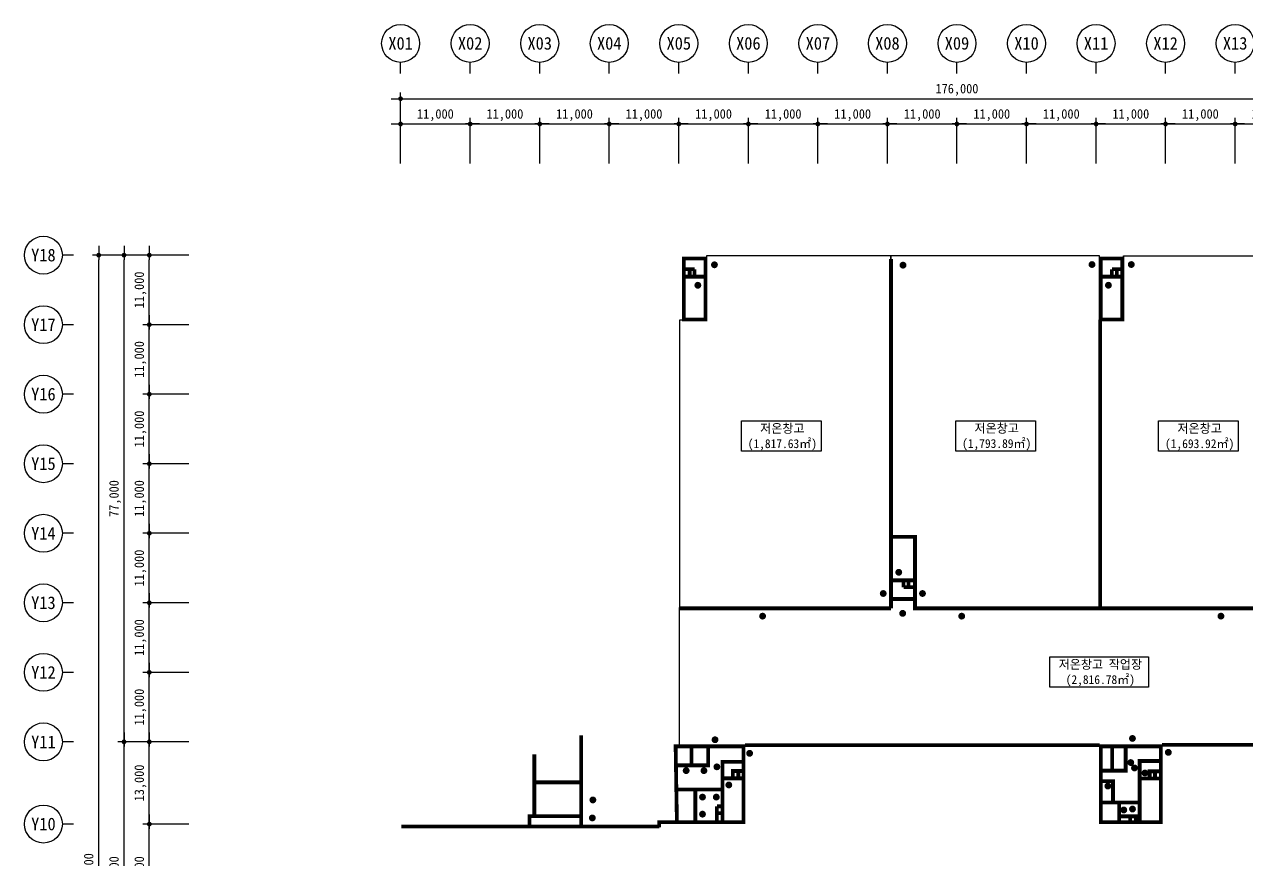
# Model space of a CAD drawing. Header units: millimetres. Extents: x 1075590 to 2680347, y 170599 to 729436.
# Drawn here: x 1075590 to 1268893, y 597317 to 729436 of the extents above; entities that cross this region are included whole.
import ezdxf
from ezdxf.enums import TextEntityAlignment as Align

# ---------------------------------------------------------------- set-up
doc = ezdxf.new("R2010")
doc.units = ezdxf.units.MM
doc.header["$LTSCALE"] = 5
doc.header["$MEASUREMENT"] = 0
doc.header["$PDSIZE"] = -10
for name, pattern in [('DASHDOTX2', [2, 1, -0.5, 0, -0.5]), ('HID', [2, 1.1, -0.9]), ('HIDDEN', [0.375, 0.25, -0.125]), ('PHANTOM2', [1.25, 0.625, -0.125, 0.125, -0.125, 0.125, -0.125])]:
    doc.linetypes.add(name, pattern=pattern)
doc.layers.get('0').update_dxf_attribs({"linetype": 'CONTINUOUS'})
doc.layers.get('Defpoints').update_dxf_attribs({"color": 153, "linetype": 'CONTINUOUS'})
doc.layers.add('0_방화구획 면적', color=7, linetype='CONTINUOUS', plot=False)
for name, color, linetype, lineweight in [('A-AXIS-BUBL', 7, 'CONTINUOUS', 25), ('A-DIMS', 7, 'CONTINUOUS', 25), ('A-DWXM-SHUT', 4, 'HID', 25), ('A-MKXS-MAK2', 3, 'DASHDOTX2', 25), ('A-XXXX-FIRE', 4, 'HIDDEN', 25), ('A-XXXX-TXT2', 3, 'CONTINUOUS', 25)]:
    doc.layers.add(name, color=color, linetype=linetype, lineweight=lineweight)
doc.styles.add('HY울릉도L', font='')
doc.styles.add('돋움체', font='')
doc.styles.add('맑은고딕', font='')
doc.styles.get('HY울릉도L').set_extended_font_data('HYwulM')
doc.styles.get('돋움체').set_extended_font_data('DotumChe')
doc.styles.get('맑은고딕').set_extended_font_data('DotumChe')
doc.dimstyles.new('CDIM', dxfattribs={"dimtxt": 3, "dimasz": 1.5, "dimexe": 2, "dimexo": 1, "dimgap": 1, "dimtad": 1, "dimdec": 0, "dimrnd": 0.5, "dimzin": 0, "dimdsep": 32, "dimlunit": 6, "dimtxsty": 'HY울릉도L', "dimblk1": '_CIDOT', "dimblk2": '_CIDOT', "dimsah": 1, "dimcen": 5.5, "dimclrd": 2, "dimclre": 2, "dimclrt": 7, "dimadec": 0, "dimazin": 0, "dimtfac": 1, "dimtdec": 0, "dimtix": 1, "dimtmove": 2, "dimatfit": 1, "dimldrblk": '_CIDOT', "dimfxl": 1, "dimtolj": 1, "dimtzin": 0, "dimlwd": -1, "dimarcsym": 0})

# ---------------------------------------------------------------- blocks, each defined once
blk = doc.blocks.new('_CIDOT')
at = {"color": 0, "linetype": 'ByBlock'}
blk.add_line((2, 0), (-1, 0), dxfattribs=at)
at = {"color": 0, "linetype": 'ByBlock', "const_width": 0.5}
blk.add_lwpolyline([(-0.25, 0, 1), (0.25, 0, 1)], format="xyb", close=True, dxfattribs=at)
blk = doc.blocks.new('*D11')
at = {"layer": 'A-DIMS', "lineweight": -2, "transparency": 16777216}
for p, q in [((93193, 151121), (85943, 151121)), ((93193, 135121), (85943, 135121))]:
    blk.add_line(p, q, dxfattribs=at)
at = {"layer": 'A-DIMS', "transparency": 16777216}
blk.add_line((86943, 135871), (86943, 150371), dxfattribs=at)
at = {"layer": 'Defpoints', "color": 0, "transparency": 16777216}
for p in [(86943, 151121), (93693, 151121), (93693, 135121)]:
    blk.add_point(p, dxfattribs=at)
at = {"layer": 'A-DIMS', "transparency": 16777216, "xscale": 750, "yscale": 750, "zscale": 750}
for p, rotation in [((86943, 151121), 90), ((86943, 135121), 270)]:
    blk.add_blockref('_CIDOT', p, dxfattribs=dict(at, rotation=rotation))
at = {"layer": 'A-DIMS', "color": 3, "transparency": 16777216, "insert": (85538, 143121), "char_height": 1500, "attachment_point": 5, "rotation": 90, "style": '맑은고딕'}
blk.add_mtext('\\A1;16,000', dxfattribs=at)
blk = doc.blocks.new('*D12')
at = {"layer": 'A-DIMS', "lineweight": -2, "transparency": 16777216}
for p, q in [((93193, 164121), (85943, 164121)), ((93193, 151121), (85943, 151121))]:
    blk.add_line(p, q, dxfattribs=at)
at = {"layer": 'A-DIMS', "transparency": 16777216}
blk.add_line((86943, 151871), (86943, 163371), dxfattribs=at)
at = {"layer": 'Defpoints', "color": 0, "transparency": 16777216}
for p in [(86943, 164121), (93693, 164121), (93693, 151121)]:
    blk.add_point(p, dxfattribs=at)
at = {"layer": 'A-DIMS', "transparency": 16777216, "xscale": 750, "yscale": 750, "zscale": 750}
for p, rotation in [((86943, 164121), 90), ((86943, 151121), 270)]:
    blk.add_blockref('_CIDOT', p, dxfattribs=dict(at, rotation=rotation))
at = {"layer": 'A-DIMS', "color": 3, "transparency": 16777216, "insert": (85538, 157621), "char_height": 1500, "attachment_point": 5, "rotation": 90, "style": '맑은고딕'}
blk.add_mtext('\\A1;13,000', dxfattribs=at)
blk = doc.blocks.new('*D13')
at = {"layer": 'A-DIMS', "lineweight": -2, "transparency": 16777216}
for p, q in [((93193, 175121), (85943, 175121)), ((93193, 164121), (85943, 164121))]:
    blk.add_line(p, q, dxfattribs=at)
at = {"layer": 'A-DIMS', "transparency": 16777216}
blk.add_line((86943, 164871), (86943, 174371), dxfattribs=at)
at = {"layer": 'Defpoints', "color": 0, "transparency": 16777216}
for p in [(86943, 175121), (93693, 175121), (93693, 164121)]:
    blk.add_point(p, dxfattribs=at)
at = {"layer": 'A-DIMS', "transparency": 16777216, "xscale": 750, "yscale": 750, "zscale": 750}
for p, rotation in [((86943, 175121), 90), ((86943, 164121), 270)]:
    blk.add_blockref('_CIDOT', p, dxfattribs=dict(at, rotation=rotation))
at = {"layer": 'A-DIMS', "color": 3, "transparency": 16777216, "insert": (85538, 169621), "char_height": 1500, "attachment_point": 5, "rotation": 90, "style": '맑은고딕'}
blk.add_mtext('\\A1;11,000', dxfattribs=at)
blk = doc.blocks.new('*D14')
at = {"layer": 'A-DIMS', "lineweight": -2, "transparency": 16777216}
for p, q in [((93193, 186121), (85943, 186121)), ((93193, 175121), (85943, 175121))]:
    blk.add_line(p, q, dxfattribs=at)
at = {"layer": 'A-DIMS', "transparency": 16777216}
blk.add_line((86943, 175871), (86943, 185371), dxfattribs=at)
at = {"layer": 'Defpoints', "color": 0, "transparency": 16777216}
for p in [(86943, 186121), (93693, 186121), (93693, 175121)]:
    blk.add_point(p, dxfattribs=at)
at = {"layer": 'A-DIMS', "transparency": 16777216, "xscale": 750, "yscale": 750, "zscale": 750}
for p, rotation in [((86943, 186121), 90), ((86943, 175121), 270)]:
    blk.add_blockref('_CIDOT', p, dxfattribs=dict(at, rotation=rotation))
at = {"layer": 'A-DIMS', "color": 3, "transparency": 16777216, "insert": (85538, 180621), "char_height": 1500, "attachment_point": 5, "rotation": 90, "style": '맑은고딕'}
blk.add_mtext('\\A1;11,000', dxfattribs=at)
blk = doc.blocks.new('*D15')
at = {"layer": 'A-DIMS', "lineweight": -2, "transparency": 16777216}
for p, q in [((93193, 197121), (85943, 197121)), ((93193, 186121), (85943, 186121))]:
    blk.add_line(p, q, dxfattribs=at)
at = {"layer": 'A-DIMS', "transparency": 16777216}
blk.add_line((86943, 186871), (86943, 196371), dxfattribs=at)
at = {"layer": 'Defpoints', "color": 0, "transparency": 16777216}
for p in [(86943, 197121), (93693, 197121), (93693, 186121)]:
    blk.add_point(p, dxfattribs=at)
at = {"layer": 'A-DIMS', "transparency": 16777216, "xscale": 750, "yscale": 750, "zscale": 750}
for p, rotation in [((86943, 197121), 90), ((86943, 186121), 270)]:
    blk.add_blockref('_CIDOT', p, dxfattribs=dict(at, rotation=rotation))
at = {"layer": 'A-DIMS', "color": 3, "transparency": 16777216, "insert": (85538, 191621), "char_height": 1500, "attachment_point": 5, "rotation": 90, "style": '맑은고딕'}
blk.add_mtext('\\A1;11,000', dxfattribs=at)
blk = doc.blocks.new('*D16')
at = {"layer": 'A-DIMS', "lineweight": -2, "transparency": 16777216}
for p, q in [((93193, 208121), (85943, 208121)), ((93193, 197121), (85943, 197121))]:
    blk.add_line(p, q, dxfattribs=at)
at = {"layer": 'A-DIMS', "transparency": 16777216}
blk.add_line((86943, 197871), (86943, 207371), dxfattribs=at)
at = {"layer": 'Defpoints', "color": 0, "transparency": 16777216}
for p in [(86943, 208121), (93693, 208121), (93693, 197121)]:
    blk.add_point(p, dxfattribs=at)
at = {"layer": 'A-DIMS', "transparency": 16777216, "xscale": 750, "yscale": 750, "zscale": 750}
for p, rotation in [((86943, 208121), 90), ((86943, 197121), 270)]:
    blk.add_blockref('_CIDOT', p, dxfattribs=dict(at, rotation=rotation))
at = {"layer": 'A-DIMS', "color": 3, "transparency": 16777216, "insert": (85538, 202621), "char_height": 1500, "attachment_point": 5, "rotation": 90, "style": '맑은고딕'}
blk.add_mtext('\\A1;11,000', dxfattribs=at)
blk = doc.blocks.new('*D17')
at = {"layer": 'A-DIMS', "lineweight": -2, "transparency": 16777216}
for p, q in [((93193, 219121), (85943, 219121)), ((93193, 208121), (85943, 208121))]:
    blk.add_line(p, q, dxfattribs=at)
at = {"layer": 'A-DIMS', "transparency": 16777216}
blk.add_line((86943, 208871), (86943, 218371), dxfattribs=at)
at = {"layer": 'Defpoints', "color": 0, "transparency": 16777216}
for p in [(86943, 219121), (93693, 219121), (93693, 208121)]:
    blk.add_point(p, dxfattribs=at)
at = {"layer": 'A-DIMS', "transparency": 16777216, "xscale": 750, "yscale": 750, "zscale": 750}
for p, rotation in [((86943, 219121), 90), ((86943, 208121), 270)]:
    blk.add_blockref('_CIDOT', p, dxfattribs=dict(at, rotation=rotation))
at = {"layer": 'A-DIMS', "color": 3, "transparency": 16777216, "insert": (85538, 213621), "char_height": 1500, "attachment_point": 5, "rotation": 90, "style": '맑은고딕'}
blk.add_mtext('\\A1;11,000', dxfattribs=at)
blk = doc.blocks.new('*D18')
at = {"layer": 'A-DIMS', "lineweight": -2, "transparency": 16777216}
for p, q in [((93193, 230121), (85943, 230121)), ((93193, 219121), (85943, 219121))]:
    blk.add_line(p, q, dxfattribs=at)
at = {"layer": 'A-DIMS', "transparency": 16777216}
blk.add_line((86943, 219871), (86943, 229371), dxfattribs=at)
at = {"layer": 'Defpoints', "color": 0, "transparency": 16777216}
for p in [(86943, 230121), (93693, 230121), (93693, 219121)]:
    blk.add_point(p, dxfattribs=at)
at = {"layer": 'A-DIMS', "transparency": 16777216, "xscale": 750, "yscale": 750, "zscale": 750}
for p, rotation in [((86943, 230121), 90), ((86943, 219121), 270)]:
    blk.add_blockref('_CIDOT', p, dxfattribs=dict(at, rotation=rotation))
at = {"layer": 'A-DIMS', "color": 3, "transparency": 16777216, "insert": (85538, 224621), "char_height": 1500, "attachment_point": 5, "rotation": 90, "style": '맑은고딕'}
blk.add_mtext('\\A1;11,000', dxfattribs=at)
blk = doc.blocks.new('*D19')
at = {"layer": 'A-DIMS', "lineweight": -2, "transparency": 16777216}
for p, q in [((93193, 241121), (85943, 241121)), ((93193, 230121), (85943, 230121))]:
    blk.add_line(p, q, dxfattribs=at)
at = {"layer": 'A-DIMS', "transparency": 16777216}
blk.add_line((86943, 230871), (86943, 240371), dxfattribs=at)
at = {"layer": 'Defpoints', "color": 0, "transparency": 16777216}
for p in [(86943, 241121), (93693, 241121), (93693, 230121)]:
    blk.add_point(p, dxfattribs=at)
at = {"layer": 'A-DIMS', "transparency": 16777216, "xscale": 750, "yscale": 750, "zscale": 750}
for p, rotation in [((86943, 241121), 90), ((86943, 230121), 270)]:
    blk.add_blockref('_CIDOT', p, dxfattribs=dict(at, rotation=rotation))
at = {"layer": 'A-DIMS', "color": 3, "transparency": 16777216, "insert": (85538, 235621), "char_height": 1500, "attachment_point": 5, "rotation": 90, "style": '맑은고딕'}
blk.add_mtext('\\A1;11,000', dxfattribs=at)
blk = doc.blocks.new('*D21')
at = {"layer": 'A-DIMS', "lineweight": -2, "transparency": 16777216}
for p, q in [((93193, 241121), (77943, 241121)), ((93193, 45121), (77943, 45121))]:
    blk.add_line(p, q, dxfattribs=at)
at = {"layer": 'A-DIMS', "transparency": 16777216}
blk.add_line((78943, 45871), (78943, 240371), dxfattribs=at)
at = {"layer": 'Defpoints', "color": 0, "transparency": 16777216}
for p in [(78943, 241121), (93693, 241121), (93693, 45121)]:
    blk.add_point(p, dxfattribs=at)
at = {"layer": 'A-DIMS', "transparency": 16777216, "xscale": 750, "yscale": 750, "zscale": 750}
for p, rotation in [((78943, 241121), 90), ((78943, 45121), 270)]:
    blk.add_blockref('_CIDOT', p, dxfattribs=dict(at, rotation=rotation))
at = {"layer": 'A-DIMS', "color": 3, "transparency": 16777216, "insert": (77538, 143121), "char_height": 1500, "attachment_point": 5, "rotation": 90, "style": '맑은고딕'}
blk.add_mtext('\\A1;196,000', dxfattribs=at)
blk = doc.blocks.new('*D23')
at = {"layer": 'A-DIMS', "lineweight": -2, "transparency": 16777216}
for p, q in [((93193, 164121), (81943, 164121)), ((93193, 122121), (81943, 122121))]:
    blk.add_line(p, q, dxfattribs=at)
at = {"layer": 'A-DIMS', "transparency": 16777216}
blk.add_line((82943, 122871), (82943, 163371), dxfattribs=at)
at = {"layer": 'Defpoints', "color": 0, "transparency": 16777216}
for p in [(82943, 164121), (93693, 164121), (93693, 122121)]:
    blk.add_point(p, dxfattribs=at)
at = {"layer": 'A-DIMS', "transparency": 16777216, "xscale": 750, "yscale": 750, "zscale": 750}
for p, rotation in [((82943, 164121), 90), ((82943, 122121), 270)]:
    blk.add_blockref('_CIDOT', p, dxfattribs=dict(at, rotation=rotation))
at = {"layer": 'A-DIMS', "color": 3, "transparency": 16777216, "insert": (81542, 143121), "char_height": 1500, "attachment_point": 5, "rotation": 90, "style": '맑은고딕'}
blk.add_mtext('\\A1;42,000', dxfattribs=at)
blk = doc.blocks.new('*D24')
at = {"layer": 'A-DIMS', "lineweight": -2, "transparency": 16777216}
for p, q in [((93193, 241121), (81943, 241121)), ((93193, 164121), (81943, 164121))]:
    blk.add_line(p, q, dxfattribs=at)
at = {"layer": 'A-DIMS', "transparency": 16777216}
blk.add_line((82943, 164871), (82943, 240371), dxfattribs=at)
at = {"layer": 'Defpoints', "color": 0, "transparency": 16777216}
for p in [(82943, 241121), (93693, 241121), (93693, 164121)]:
    blk.add_point(p, dxfattribs=at)
at = {"layer": 'A-DIMS', "transparency": 16777216, "xscale": 750, "yscale": 750, "zscale": 750}
for p, rotation in [((82943, 241121), 90), ((82943, 164121), 270)]:
    blk.add_blockref('_CIDOT', p, dxfattribs=dict(at, rotation=rotation))
at = {"layer": 'A-DIMS', "color": 3, "transparency": 16777216, "insert": (81542, 202621), "char_height": 1500, "attachment_point": 5, "rotation": 90, "style": '맑은고딕'}
blk.add_mtext('\\A1;77,000', dxfattribs=at)
blk = doc.blocks.new('*D25')
at = {"layer": 'A-DIMS', "lineweight": -2, "transparency": 16777216}
for p, q in [((148693, 255621), (148693, 262871)), ((159693, 255621), (159693, 262871))]:
    blk.add_line(p, q, dxfattribs=at)
at = {"layer": 'A-DIMS', "transparency": 16777216}
blk.add_line((149443, 261871), (158943, 261871), dxfattribs=at)
at = {"layer": 'Defpoints', "color": 0, "transparency": 16777216}
for p in [(159693, 261871), (148693, 255121), (159693, 255121)]:
    blk.add_point(p, dxfattribs=at)
at = {"layer": 'A-DIMS', "transparency": 16777216, "xscale": 750, "yscale": 750, "zscale": 750, "rotation": 180}
blk.add_blockref('_CIDOT', (148693, 261871), dxfattribs=at)
at = {"layer": 'A-DIMS', "transparency": 16777216, "xscale": 750, "yscale": 750, "zscale": 750}
blk.add_blockref('_CIDOT', (159693, 261871), dxfattribs=at)
at = {"layer": 'A-DIMS', "color": 3, "transparency": 16777216, "insert": (154193, 263275), "char_height": 1500, "attachment_point": 5, "style": '맑은고딕'}
blk.add_mtext('\\A1;11,000', dxfattribs=at)
blk = doc.blocks.new('*D26')
at = {"layer": 'A-DIMS', "lineweight": -2, "transparency": 16777216}
for p, q in [((159693, 255621), (159693, 262871)), ((170693, 255621), (170693, 262871))]:
    blk.add_line(p, q, dxfattribs=at)
at = {"layer": 'A-DIMS', "transparency": 16777216}
blk.add_line((160443, 261871), (169943, 261871), dxfattribs=at)
at = {"layer": 'Defpoints', "color": 0, "transparency": 16777216}
for p in [(170693, 261871), (159693, 255121), (170693, 255121)]:
    blk.add_point(p, dxfattribs=at)
at = {"layer": 'A-DIMS', "transparency": 16777216, "xscale": 750, "yscale": 750, "zscale": 750, "rotation": 180}
blk.add_blockref('_CIDOT', (159693, 261871), dxfattribs=at)
at = {"layer": 'A-DIMS', "transparency": 16777216, "xscale": 750, "yscale": 750, "zscale": 750}
blk.add_blockref('_CIDOT', (170693, 261871), dxfattribs=at)
at = {"layer": 'A-DIMS', "color": 3, "transparency": 16777216, "insert": (165193, 263275), "char_height": 1500, "attachment_point": 5, "style": '맑은고딕'}
blk.add_mtext('\\A1;11,000', dxfattribs=at)
blk = doc.blocks.new('*D27')
at = {"layer": 'A-DIMS', "lineweight": -2, "transparency": 16777216}
for p, q in [((170693, 255621), (170693, 262871)), ((181693, 255621), (181693, 262871))]:
    blk.add_line(p, q, dxfattribs=at)
at = {"layer": 'A-DIMS', "transparency": 16777216}
blk.add_line((171443, 261871), (180943, 261871), dxfattribs=at)
at = {"layer": 'Defpoints', "color": 0, "transparency": 16777216}
for p in [(181693, 261871), (170693, 255121), (181693, 255121)]:
    blk.add_point(p, dxfattribs=at)
at = {"layer": 'A-DIMS', "transparency": 16777216, "xscale": 750, "yscale": 750, "zscale": 750, "rotation": 180}
blk.add_blockref('_CIDOT', (170693, 261871), dxfattribs=at)
at = {"layer": 'A-DIMS', "transparency": 16777216, "xscale": 750, "yscale": 750, "zscale": 750}
blk.add_blockref('_CIDOT', (181693, 261871), dxfattribs=at)
at = {"layer": 'A-DIMS', "color": 3, "transparency": 16777216, "insert": (176193, 263275), "char_height": 1500, "attachment_point": 5, "style": '맑은고딕'}
blk.add_mtext('\\A1;11,000', dxfattribs=at)
blk = doc.blocks.new('*D28')
at = {"layer": 'A-DIMS', "lineweight": -2, "transparency": 16777216}
for p, q in [((181693, 255621), (181693, 262871)), ((192693, 255621), (192693, 262871))]:
    blk.add_line(p, q, dxfattribs=at)
at = {"layer": 'A-DIMS', "transparency": 16777216}
blk.add_line((182443, 261871), (191943, 261871), dxfattribs=at)
at = {"layer": 'Defpoints', "color": 0, "transparency": 16777216}
for p in [(192693, 261871), (181693, 255121), (192693, 255121)]:
    blk.add_point(p, dxfattribs=at)
at = {"layer": 'A-DIMS', "transparency": 16777216, "xscale": 750, "yscale": 750, "zscale": 750, "rotation": 180}
blk.add_blockref('_CIDOT', (181693, 261871), dxfattribs=at)
at = {"layer": 'A-DIMS', "transparency": 16777216, "xscale": 750, "yscale": 750, "zscale": 750}
blk.add_blockref('_CIDOT', (192693, 261871), dxfattribs=at)
at = {"layer": 'A-DIMS', "color": 3, "transparency": 16777216, "insert": (187193, 263275), "char_height": 1500, "attachment_point": 5, "style": '맑은고딕'}
blk.add_mtext('\\A1;11,000', dxfattribs=at)
blk = doc.blocks.new('*D29')
at = {"layer": 'A-DIMS', "lineweight": -2, "transparency": 16777216}
for p, q in [((192693, 255621), (192693, 262871)), ((203693, 255621), (203693, 262871))]:
    blk.add_line(p, q, dxfattribs=at)
at = {"layer": 'A-DIMS', "transparency": 16777216}
blk.add_line((193443, 261871), (202943, 261871), dxfattribs=at)
at = {"layer": 'Defpoints', "color": 0, "transparency": 16777216}
for p in [(203693, 261871), (192693, 255121), (203693, 255121)]:
    blk.add_point(p, dxfattribs=at)
at = {"layer": 'A-DIMS', "transparency": 16777216, "xscale": 750, "yscale": 750, "zscale": 750, "rotation": 180}
blk.add_blockref('_CIDOT', (192693, 261871), dxfattribs=at)
at = {"layer": 'A-DIMS', "transparency": 16777216, "xscale": 750, "yscale": 750, "zscale": 750}
blk.add_blockref('_CIDOT', (203693, 261871), dxfattribs=at)
at = {"layer": 'A-DIMS', "color": 3, "transparency": 16777216, "insert": (198193, 263275), "char_height": 1500, "attachment_point": 5, "style": '맑은고딕'}
blk.add_mtext('\\A1;11,000', dxfattribs=at)
blk = doc.blocks.new('*D30')
at = {"layer": 'A-DIMS', "lineweight": -2, "transparency": 16777216}
for p, q in [((203693, 255621), (203693, 262871)), ((214693, 255621), (214693, 262871))]:
    blk.add_line(p, q, dxfattribs=at)
at = {"layer": 'A-DIMS', "transparency": 16777216}
blk.add_line((204443, 261871), (213943, 261871), dxfattribs=at)
at = {"layer": 'Defpoints', "color": 0, "transparency": 16777216}
for p in [(214693, 261871), (203693, 255121), (214693, 255121)]:
    blk.add_point(p, dxfattribs=at)
at = {"layer": 'A-DIMS', "transparency": 16777216, "xscale": 750, "yscale": 750, "zscale": 750, "rotation": 180}
blk.add_blockref('_CIDOT', (203693, 261871), dxfattribs=at)
at = {"layer": 'A-DIMS', "transparency": 16777216, "xscale": 750, "yscale": 750, "zscale": 750}
blk.add_blockref('_CIDOT', (214693, 261871), dxfattribs=at)
at = {"layer": 'A-DIMS', "color": 3, "transparency": 16777216, "insert": (209193, 263275), "char_height": 1500, "attachment_point": 5, "style": '맑은고딕'}
blk.add_mtext('\\A1;11,000', dxfattribs=at)
blk = doc.blocks.new('*D31')
at = {"layer": 'A-DIMS', "lineweight": -2, "transparency": 16777216}
for p, q in [((214693, 255621), (214693, 262871)), ((225693, 255621), (225693, 262871))]:
    blk.add_line(p, q, dxfattribs=at)
at = {"layer": 'A-DIMS', "transparency": 16777216}
blk.add_line((215443, 261871), (224943, 261871), dxfattribs=at)
at = {"layer": 'Defpoints', "color": 0, "transparency": 16777216}
for p in [(225693, 261871), (214693, 255121), (225693, 255121)]:
    blk.add_point(p, dxfattribs=at)
at = {"layer": 'A-DIMS', "transparency": 16777216, "xscale": 750, "yscale": 750, "zscale": 750, "rotation": 180}
blk.add_blockref('_CIDOT', (214693, 261871), dxfattribs=at)
at = {"layer": 'A-DIMS', "transparency": 16777216, "xscale": 750, "yscale": 750, "zscale": 750}
blk.add_blockref('_CIDOT', (225693, 261871), dxfattribs=at)
at = {"layer": 'A-DIMS', "color": 3, "transparency": 16777216, "insert": (220193, 263275), "char_height": 1500, "attachment_point": 5, "style": '맑은고딕'}
blk.add_mtext('\\A1;11,000', dxfattribs=at)
blk = doc.blocks.new('*D32')
at = {"layer": 'A-DIMS', "lineweight": -2, "transparency": 16777216}
for p, q in [((225693, 255621), (225693, 262871)), ((236693, 255621), (236693, 262871))]:
    blk.add_line(p, q, dxfattribs=at)
at = {"layer": 'A-DIMS', "transparency": 16777216}
blk.add_line((226443, 261871), (235943, 261871), dxfattribs=at)
at = {"layer": 'Defpoints', "color": 0, "transparency": 16777216}
for p in [(236693, 261871), (225693, 255121), (236693, 255121)]:
    blk.add_point(p, dxfattribs=at)
at = {"layer": 'A-DIMS', "transparency": 16777216, "xscale": 750, "yscale": 750, "zscale": 750, "rotation": 180}
blk.add_blockref('_CIDOT', (225693, 261871), dxfattribs=at)
at = {"layer": 'A-DIMS', "transparency": 16777216, "xscale": 750, "yscale": 750, "zscale": 750}
blk.add_blockref('_CIDOT', (236693, 261871), dxfattribs=at)
at = {"layer": 'A-DIMS', "color": 3, "transparency": 16777216, "insert": (231193, 263275), "char_height": 1500, "attachment_point": 5, "style": '맑은고딕'}
blk.add_mtext('\\A1;11,000', dxfattribs=at)
blk = doc.blocks.new('*D33')
at = {"layer": 'A-DIMS', "lineweight": -2, "transparency": 16777216}
for p, q in [((236693, 255621), (236693, 262871)), ((247693, 255621), (247693, 262871))]:
    blk.add_line(p, q, dxfattribs=at)
at = {"layer": 'A-DIMS', "transparency": 16777216}
blk.add_line((237443, 261871), (246943, 261871), dxfattribs=at)
at = {"layer": 'Defpoints', "color": 0, "transparency": 16777216}
for p in [(247693, 261871), (236693, 255121), (247693, 255121)]:
    blk.add_point(p, dxfattribs=at)
at = {"layer": 'A-DIMS', "transparency": 16777216, "xscale": 750, "yscale": 750, "zscale": 750, "rotation": 180}
blk.add_blockref('_CIDOT', (236693, 261871), dxfattribs=at)
at = {"layer": 'A-DIMS', "transparency": 16777216, "xscale": 750, "yscale": 750, "zscale": 750}
blk.add_blockref('_CIDOT', (247693, 261871), dxfattribs=at)
at = {"layer": 'A-DIMS', "color": 3, "transparency": 16777216, "insert": (242193, 263275), "char_height": 1500, "attachment_point": 5, "style": '맑은고딕'}
blk.add_mtext('\\A1;11,000', dxfattribs=at)
blk = doc.blocks.new('*D34')
at = {"layer": 'A-DIMS', "lineweight": -2, "transparency": 16777216}
for p, q in [((247693, 255621), (247693, 262871)), ((258693, 255621), (258693, 262871))]:
    blk.add_line(p, q, dxfattribs=at)
at = {"layer": 'A-DIMS', "transparency": 16777216}
blk.add_line((248443, 261871), (257943, 261871), dxfattribs=at)
at = {"layer": 'Defpoints', "color": 0, "transparency": 16777216}
for p in [(258693, 261871), (247693, 255121), (258693, 255121)]:
    blk.add_point(p, dxfattribs=at)
at = {"layer": 'A-DIMS', "transparency": 16777216, "xscale": 750, "yscale": 750, "zscale": 750, "rotation": 180}
blk.add_blockref('_CIDOT', (247693, 261871), dxfattribs=at)
at = {"layer": 'A-DIMS', "transparency": 16777216, "xscale": 750, "yscale": 750, "zscale": 750}
blk.add_blockref('_CIDOT', (258693, 261871), dxfattribs=at)
at = {"layer": 'A-DIMS', "color": 3, "transparency": 16777216, "insert": (253193, 263275), "char_height": 1500, "attachment_point": 5, "style": '맑은고딕'}
blk.add_mtext('\\A1;11,000', dxfattribs=at)
blk = doc.blocks.new('*D35')
at = {"layer": 'A-DIMS', "lineweight": -2, "transparency": 16777216}
for p, q in [((258693, 255621), (258693, 262871)), ((269693, 255621), (269693, 262871))]:
    blk.add_line(p, q, dxfattribs=at)
at = {"layer": 'A-DIMS', "transparency": 16777216}
blk.add_line((259443, 261871), (268943, 261871), dxfattribs=at)
at = {"layer": 'Defpoints', "color": 0, "transparency": 16777216}
for p in [(269693, 261871), (258693, 255121), (269693, 255121)]:
    blk.add_point(p, dxfattribs=at)
at = {"layer": 'A-DIMS', "transparency": 16777216, "xscale": 750, "yscale": 750, "zscale": 750, "rotation": 180}
blk.add_blockref('_CIDOT', (258693, 261871), dxfattribs=at)
at = {"layer": 'A-DIMS', "transparency": 16777216, "xscale": 750, "yscale": 750, "zscale": 750}
blk.add_blockref('_CIDOT', (269693, 261871), dxfattribs=at)
at = {"layer": 'A-DIMS', "color": 3, "transparency": 16777216, "insert": (264193, 263275), "char_height": 1500, "attachment_point": 5, "style": '맑은고딕'}
blk.add_mtext('\\A1;11,000', dxfattribs=at)
blk = doc.blocks.new('*D38')
at = {"layer": 'A-DIMS', "lineweight": -2, "transparency": 16777216}
for p, q in [((126693, 255621), (126693, 266871)), ((302693, 255621), (302693, 266871))]:
    blk.add_line(p, q, dxfattribs=at)
at = {"layer": 'A-DIMS', "transparency": 16777216}
blk.add_line((127443, 265871), (301943, 265871), dxfattribs=at)
at = {"layer": 'Defpoints', "color": 0, "transparency": 16777216}
for p in [(302693, 265871), (126693, 255121), (302693, 255121)]:
    blk.add_point(p, dxfattribs=at)
at = {"layer": 'A-DIMS', "transparency": 16777216, "xscale": 750, "yscale": 750, "zscale": 750, "rotation": 180}
blk.add_blockref('_CIDOT', (126693, 265871), dxfattribs=at)
at = {"layer": 'A-DIMS', "transparency": 16777216, "xscale": 750, "yscale": 750, "zscale": 750}
blk.add_blockref('_CIDOT', (302693, 265871), dxfattribs=at)
at = {"layer": 'A-DIMS', "color": 3, "transparency": 16777216, "insert": (214693, 267275), "char_height": 1500, "attachment_point": 5, "style": '맑은고딕'}
blk.add_mtext('\\A1;176,000', dxfattribs=at)
blk = doc.blocks.new('*D40')
at = {"layer": 'A-DIMS', "lineweight": -2, "transparency": 16777216}
for p, q in [((126693, 255621), (126693, 262871)), ((137693, 255621), (137693, 262871))]:
    blk.add_line(p, q, dxfattribs=at)
at = {"layer": 'A-DIMS', "transparency": 16777216}
blk.add_line((127443, 261871), (136943, 261871), dxfattribs=at)
at = {"layer": 'Defpoints', "color": 0, "transparency": 16777216}
for p in [(137693, 261871), (126693, 255121), (137693, 255121)]:
    blk.add_point(p, dxfattribs=at)
at = {"layer": 'A-DIMS', "transparency": 16777216, "xscale": 750, "yscale": 750, "zscale": 750, "rotation": 180}
blk.add_blockref('_CIDOT', (126693, 261871), dxfattribs=at)
at = {"layer": 'A-DIMS', "transparency": 16777216, "xscale": 750, "yscale": 750, "zscale": 750}
blk.add_blockref('_CIDOT', (137693, 261871), dxfattribs=at)
at = {"layer": 'A-DIMS', "color": 3, "transparency": 16777216, "insert": (132193, 263275), "char_height": 1500, "attachment_point": 5, "style": '맑은고딕'}
blk.add_mtext('\\A1;11,000', dxfattribs=at)
blk = doc.blocks.new('*D41')
at = {"layer": 'A-DIMS', "lineweight": -2, "transparency": 16777216}
for p, q in [((137693, 255621), (137693, 262871)), ((148693, 255621), (148693, 262871))]:
    blk.add_line(p, q, dxfattribs=at)
at = {"layer": 'A-DIMS', "transparency": 16777216}
blk.add_line((138443, 261871), (147943, 261871), dxfattribs=at)
at = {"layer": 'Defpoints', "color": 0, "transparency": 16777216}
for p in [(148693, 261871), (137693, 255121), (148693, 255121)]:
    blk.add_point(p, dxfattribs=at)
at = {"layer": 'A-DIMS', "transparency": 16777216, "xscale": 750, "yscale": 750, "zscale": 750, "rotation": 180}
blk.add_blockref('_CIDOT', (137693, 261871), dxfattribs=at)
at = {"layer": 'A-DIMS', "transparency": 16777216, "xscale": 750, "yscale": 750, "zscale": 750}
blk.add_blockref('_CIDOT', (148693, 261871), dxfattribs=at)
at = {"layer": 'A-DIMS', "color": 3, "transparency": 16777216, "insert": (143193, 263275), "char_height": 1500, "attachment_point": 5, "style": '맑은고딕'}
blk.add_mtext('\\A1;11,000', dxfattribs=at)
blk = doc.blocks.new('DIM(210222)')
for p, q in [((126693, 269870.6), (126693, 271620.6)), ((137693, 269870.6), (137693, 271620.6)), ((148693, 269870.6), (148693, 271620.6)), ((159693, 269870.6), (159693, 271620.6)), ((170693, 269870.6), (170693, 271620.6)), ((181693, 269870.6), (181693, 271620.6)), ((192693, 269870.6), (192693, 271620.6)), ((203693, 269870.6), (203693, 271620.6)), ((214693, 269870.6), (214693, 271620.6)), ((225693, 269870.6), (225693, 271620.6)), ((236693, 269870.6), (236693, 271620.6)), ((247693, 269870.6), (247693, 271620.6)), ((258693, 269870.6), (258693, 271620.6)), ((74943, 241120.6), (73193, 241120.6)), ((74943, 230120.6), (73193, 230120.6)), ((74943, 219120.6), (73193, 219120.6)), ((74943, 208120.6), (73193, 208120.6)), ((74943, 197120.6), (73193, 197120.6)), ((74943, 186120.6), (73193, 186120.6)), ((74943, 175120.6), (73193, 175120.6)), ((74943, 164120.6), (73193, 164120.6)), ((74943, 151120.6), (73193, 151120.6))]:
    blk.add_line(p, q)
at = {"layer": 'A-AXIS-BUBL', "ltscale": 0.2}
for centre in [(126693, 274620.6), (137693, 274620.6), (148693, 274620.6), (159693, 274620.6), (170693, 274620.6), (181693, 274620.6), (192693, 274620.6), (203693, 274620.6), (214693, 274620.6), (225693, 274620.6), (236693, 274620.6), (247693, 274620.6), (258693, 274620.6), (70193, 241120.6), (70193, 230120.6), (70193, 219120.6), (70193, 208120.6), (70193, 197120.6), (70193, 186120.6), (70193, 175120.6), (70193, 164120.6), (70193, 151120.6)]:
    blk.add_circle(centre, 3000, dxfattribs=at)
at = {"layer": 'A-XXXX-TXT2', "ltscale": 0.2, "style": '맑은고딕'}
for s, p in [('X01', (126693, 274620.6)), ('X02', (137693, 274620.6)), ('X03', (148693, 274620.6)), ('X04', (159693, 274620.6)), ('X05', (170693, 274620.6)), ('X06', (181693, 274620.6)), ('X07', (192693, 274620.6)), ('X08', (203693, 274620.6)), ('X09', (214693, 274620.6)), ('X10', (225693, 274620.6)), ('X11', (236693, 274620.6)), ('X12', (247693, 274620.6)), ('X13', (258693, 274620.6)), ('Y18', (70193, 241120.6)), ('Y17', (70193, 230120.6)), ('Y16', (70193, 219120.6)), ('Y15', (70193, 208120.6)), ('Y14', (70193, 197120.6)), ('Y13', (70193, 186120.6)), ('Y12', (70193, 175120.6)), ('Y11', (70193, 164120.6)), ('Y10', (70193, 151120.6))]:
    blk.add_text(s, height=2000, dxfattribs=at).set_placement(p, align=Align.MIDDLE)
at = {"layer": 'A-DIMS'}
for p1, p2, distance, picture, middle in [((126693, 255120.6), (302693, 255120.6), 10750, '*D38', (214693, 267275.5)), ((126693, 255120.6), (137693, 255120.6), 6750, '*D40', (132193, 263275.5)), ((137693, 255120.6), (148693, 255120.6), 6750, '*D41', (143193, 263275.5)), ((148693, 255120.6), (159693, 255120.6), 6750, '*D25', (154193, 263275.5)), ((159693, 255120.6), (170693, 255120.6), 6750, '*D26', (165193, 263275.5)), ((170693, 255120.6), (181693, 255120.6), 6750, '*D27', (176193, 263275.5)), ((181693, 255120.6), (192693, 255120.6), 6750, '*D28', (187193, 263275.5)), ((192693, 255120.6), (203693, 255120.6), 6750, '*D29', (198193, 263275.5)), ((203693, 255120.6), (214693, 255120.6), 6750, '*D30', (209193, 263275.5)), ((214693, 255120.6), (225693, 255120.6), 6750, '*D31', (220193, 263275.5)), ((225693, 255120.6), (236693, 255120.6), 6750, '*D32', (231193, 263275.5)), ((236693, 255120.6), (247693, 255120.6), 6750, '*D33', (242193, 263275.5)), ((247693, 255120.6), (258693, 255120.6), 6750, '*D34', (253193, 263275.5)), ((258693, 255120.6), (269693, 255120.6), 6750, '*D35', (264193, 263275.5)), ((93693, 45120.6), (93693, 241120.6), 14750, '*D21', (77538.1, 143120.6)), ((93693, 164120.6), (93693, 241120.6), 10750, '*D24', (81542.2, 202620.6)), ((93693, 230120.6), (93693, 241120.6), 6750, '*D19', (85538.1, 235620.6)), ((93693, 219120.6), (93693, 230120.6), 6750, '*D18', (85538.1, 224620.6)), ((93693, 208120.6), (93693, 219120.6), 6750, '*D17', (85538.1, 213620.6)), ((93693, 197120.6), (93693, 208120.6), 6750, '*D16', (85538.1, 202620.6)), ((93693, 186120.6), (93693, 197120.6), 6750, '*D15', (85538.1, 191620.6)), ((93693, 175120.6), (93693, 186120.6), 6750, '*D14', (85538.1, 180620.6)), ((93693, 164120.6), (93693, 175120.6), 6750, '*D13', (85538.1, 169620.6)), ((93693, 122120.6), (93693, 164120.6), 10750, '*D23', (81542.2, 143120.6)), ((93693, 151120.6), (93693, 164120.6), 6750, '*D12', (85538.1, 157620.6)), ((93693, 135120.6), (93693, 151120.6), 6750, '*D11', (85538.1, 143120.6))]:
    dim = blk.add_aligned_dim(p1=p1, p2=p2, distance=distance, dimstyle='CDIM', override={"dimscale": 500, "dimtxsty": '맑은고딕', "dimclrd": 256, "dimclre": 256, "dimclrt": 3}, dxfattribs=at)
    dim.commit()
    dim.dimension.update_dxf_attribs({"geometry": picture, "text_midpoint": middle})

msp = doc.modelspace()

# ---------------------------------------------------------------- hatches: boundary and pattern name
at = {"layer": 'A-MKXS-MAK2'}
for points in [[(1185275, 691410, 1), (1184185, 691410, 1)], [(1214007, 691352, -1), (1215097, 691352, -1)], [(1243902, 691453, -1), (1244992, 691453, -1)], [(1251206, 691453, 1), (1250116, 691453, 1)], [(1182647, 688173, 1), (1181557, 688173, 1)], [(1247588, 688173, 1), (1246498, 688173, 1)], [(1213337, 642764, -1), (1214427, 642764, -1)], [(1210882, 639409, -1), (1211972, 639409, -1)], [(1217094, 639409, -1), (1218184, 639409, -1)], [(1191798, 635828, -1), (1192888, 635828, -1)], [(1213957, 636268, -1), (1215047, 636268, -1)], [(1224380, 635828, 1), (1223290, 635828, 1)], [(1265387, 635828, 1), (1264297, 635828, 1)], [(1185369, 616274, -1), (1184279, 616274, -1)], [(1251390, 616479, -1), (1250300, 616479, -1)], [(1257065, 614279, -1), (1255975, 614279, -1)], [(1190837, 614128, -1), (1189747, 614128, -1)], [(1251122, 612664, -1), (1250032, 612664, -1)], [(1180802, 611386, -1), (1179711, 611386, -1)], [(1183611, 611386, -1), (1182520, 611386, -1)], [(1185662, 611986, -1), (1184572, 611986, -1)], [(1251707, 611811, -1), (1250617, 611811, -1)], [(1253364, 611013, -1), (1252274, 611013, -1)], [(1187545, 609117, -1), (1186455, 609117, -1)], [(1247503, 608952, -1), (1246412, 608952, -1)], [(1166046, 606750, -1), (1164956, 606750, -1)], [(1183385, 607201, 1), (1182295, 607201, 1)], [(1185565, 607201, 1), (1184475, 607201, 1)], [(1183385, 604504, 1), (1182295, 604504, 1)], [(1250022, 605161, -1), (1248931, 605161, -1)], [(1251396, 605312, -1), (1250305, 605312, -1)], [(1165955, 603902, -1), (1164865, 603902, -1)]]:
    msp.add_hatch(color=240, dxfattribs=at).paths.add_polyline_path(points)

# ---------------------------------------------------------------- linework, layer by layer
at = {"layer": '0_방화구획 면적'}
for points in [[(1212640, 692836), (1183490, 692836), (1183490, 682636), (1179190, 682636), (1179190, 637186), (1212640, 637186)], [(1201590, 661914), (1188990, 661914), (1188990, 666714), (1201590, 666714)], [(1235487, 661940), (1222887, 661940), (1222887, 666740), (1235487, 666740)], [(1267590, 661914), (1254990, 661914), (1254990, 666714), (1267590, 666714)], [(1253387, 624590), (1237787, 624590), (1237787, 629390), (1253387, 629390)]]:
    msp.add_lwpolyline(points, close=True, dxfattribs=at)
for points in [[(1216440, 637186), (1245640, 637186), (1245640, 692836), (1212640, 692836), (1212640, 648386), (1216440, 648386), (1216440, 637186)], [(1245640, 682636), (1249440, 682636), (1249440, 692836), (1277540, 692836), (1277540, 648386), (1273740, 648386), (1273740, 637186), (1245640, 637186), (1245640, 682636)], [(1212640, 637186), (1212640, 638386), (1216440, 638386), (1216440, 637186), (1273740, 637186), (1273740, 638386), (1277540, 638386), (1277540, 637186), (1310990, 637186), (1310990, 621136), (1300640, 621136), (1300640, 615436), (1179190, 615436), (1179190, 637186), (1212640, 637186)]]:
    msp.add_lwpolyline(points, dxfattribs=at)
at = {"layer": 'A-DWXM-SHUT', "color": 6, "linetype": 'HID', "ltscale": 400, "const_width": 600}
for points in [[(1200354, 637064), (1195154, 637064)], [(1233354, 637064), (1228154, 637064)], [(1233354, 637064), (1228154, 637064)], [(1262054, 637064), (1256854, 637064)], [(1262054, 637064), (1256854, 637064)], [(1189540, 615417), (1245641, 615417)], [(1255536, 615465), (1300640, 615465)], [(1163640, 602536), (1175990, 602536)]]:
    msp.add_lwpolyline(points, dxfattribs=at)
at = {"layer": 'A-XXXX-FIRE', "color": 5, "linetype": 'PHANTOM2', "ltscale": 600, "const_width": 600}
for points in [[(1183322, 682767), (1179883, 682767), (1179883, 692392), (1183322, 692392)], [(1249254, 682743), (1245854, 682743), (1245854, 692414), (1249254, 692414)], [(1178590, 615236), (1189340, 615236), (1189340, 603236), (1178790, 603236)], [(1245840, 615236), (1245840, 603236), (1255340, 603236), (1255340, 615236)]]:
    msp.add_lwpolyline(points, close=True, dxfattribs=at)
for points in [[(1212654, 637064), (1212654, 692314)], [(1179883, 690714), (1181590, 690714)], [(1180812, 689628), (1180812, 690714)], [(1181590, 689628), (1181590, 690714)], [(1249292, 690714), (1247586, 690714)], [(1247586, 689628), (1247586, 690714)], [(1248364, 689628), (1248364, 690714)], [(1179883, 689528), (1183322, 689528)], [(1249292, 689528), (1245854, 689528)], [(1245754, 637064), (1245754, 682743)], [(1216454, 638544), (1216454, 648364), (1212654, 648364)], [(1216454, 641489), (1212654, 641489)], [(1214643, 641489), (1214643, 640403)], [(1215420, 641489), (1215420, 640403)], [(1216454, 640403), (1214643, 640403)], [(1228154, 637064), (1216454, 637064), (1216454, 638544), (1212654, 638544)], [(1277354, 638540), (1273754, 638540), (1273754, 637064), (1262054, 637064)], [(1195154, 637064), (1179204, 637064)], [(1212654, 637064), (1200354, 637064)], [(1256854, 637064), (1233354, 637064)], [(1256854, 637064), (1233354, 637064)], [(1135190, 602536), (1155465, 602536), (1155465, 604186), (1163640, 604186), (1163640, 616974)], [(1178590, 612230), (1183749, 612230), (1183749, 615236)], [(1181087, 615236), (1181087, 612230)], [(1249765, 615236), (1249765, 611375), (1245840, 611375)], [(1247641, 611375), (1247641, 615236)], [(1156240, 613945), (1156240, 604186)], [(1189340, 612785), (1186015, 612785), (1186015, 603236)], [(1255340, 612910), (1251980, 612910), (1251980, 603236)], [(1189340, 611324), (1187652, 611324), (1187652, 610165)], [(1188499, 611324), (1188499, 610165)], [(1255340, 611277), (1253558, 611277), (1253558, 610274)], [(1254420, 611277), (1254420, 610274)], [(1156240, 609536), (1163640, 609536)], [(1189340, 610165), (1186015, 610165)], [(1245840, 609736), (1247765, 609736), (1247765, 606361)], [(1255340, 610131), (1251980, 610131)], [(1178790, 608393), (1186015, 608393)], [(1181715, 603236), (1181715, 608393)], [(1186015, 605729), (1185115, 605729)], [(1185115, 605729), (1185115, 603236)], [(1251890, 606361), (1245840, 606361)], [(1248729, 606236), (1248729, 603236)], [(1155465, 602536), (1163640, 602536), (1163640, 604186)], [(1178790, 603236), (1175990, 603236), (1175990, 602436)], [(1186015, 604642), (1185115, 604642)], [(1251890, 604147), (1248729, 604147)], [(1250485, 604147), (1250485, 603236)], [(1251406, 604147), (1251406, 603236)]]:
    msp.add_lwpolyline(points, dxfattribs=at)

# ---------------------------------------------------------------- block references
msp.add_blockref('DIM(210222)', (1008397, 451815))

# ---------------------------------------------------------------- texts
at = {"layer": '0_방화구획 면적', "style": '돋움체'}
for s, p in [('저온창고', (1195473, 665514)), ('저온창고', (1229369, 665540)), ('저온창고', (1261473, 665514)), ('(1,817.63㎡)', (1195473, 663114)), ('(1,793.89㎡)', (1229369, 663140)), ('(1,693.92㎡)', (1261473, 663114)), ('저온창고 작업장', (1245769, 628190)), ('(2,816.78㎡)', (1245769, 625790))]:
    msp.add_text(s, height=1400, dxfattribs=at).set_placement(p, align=Align.MIDDLE_CENTER)

doc.saveas('drawing.dxf')
